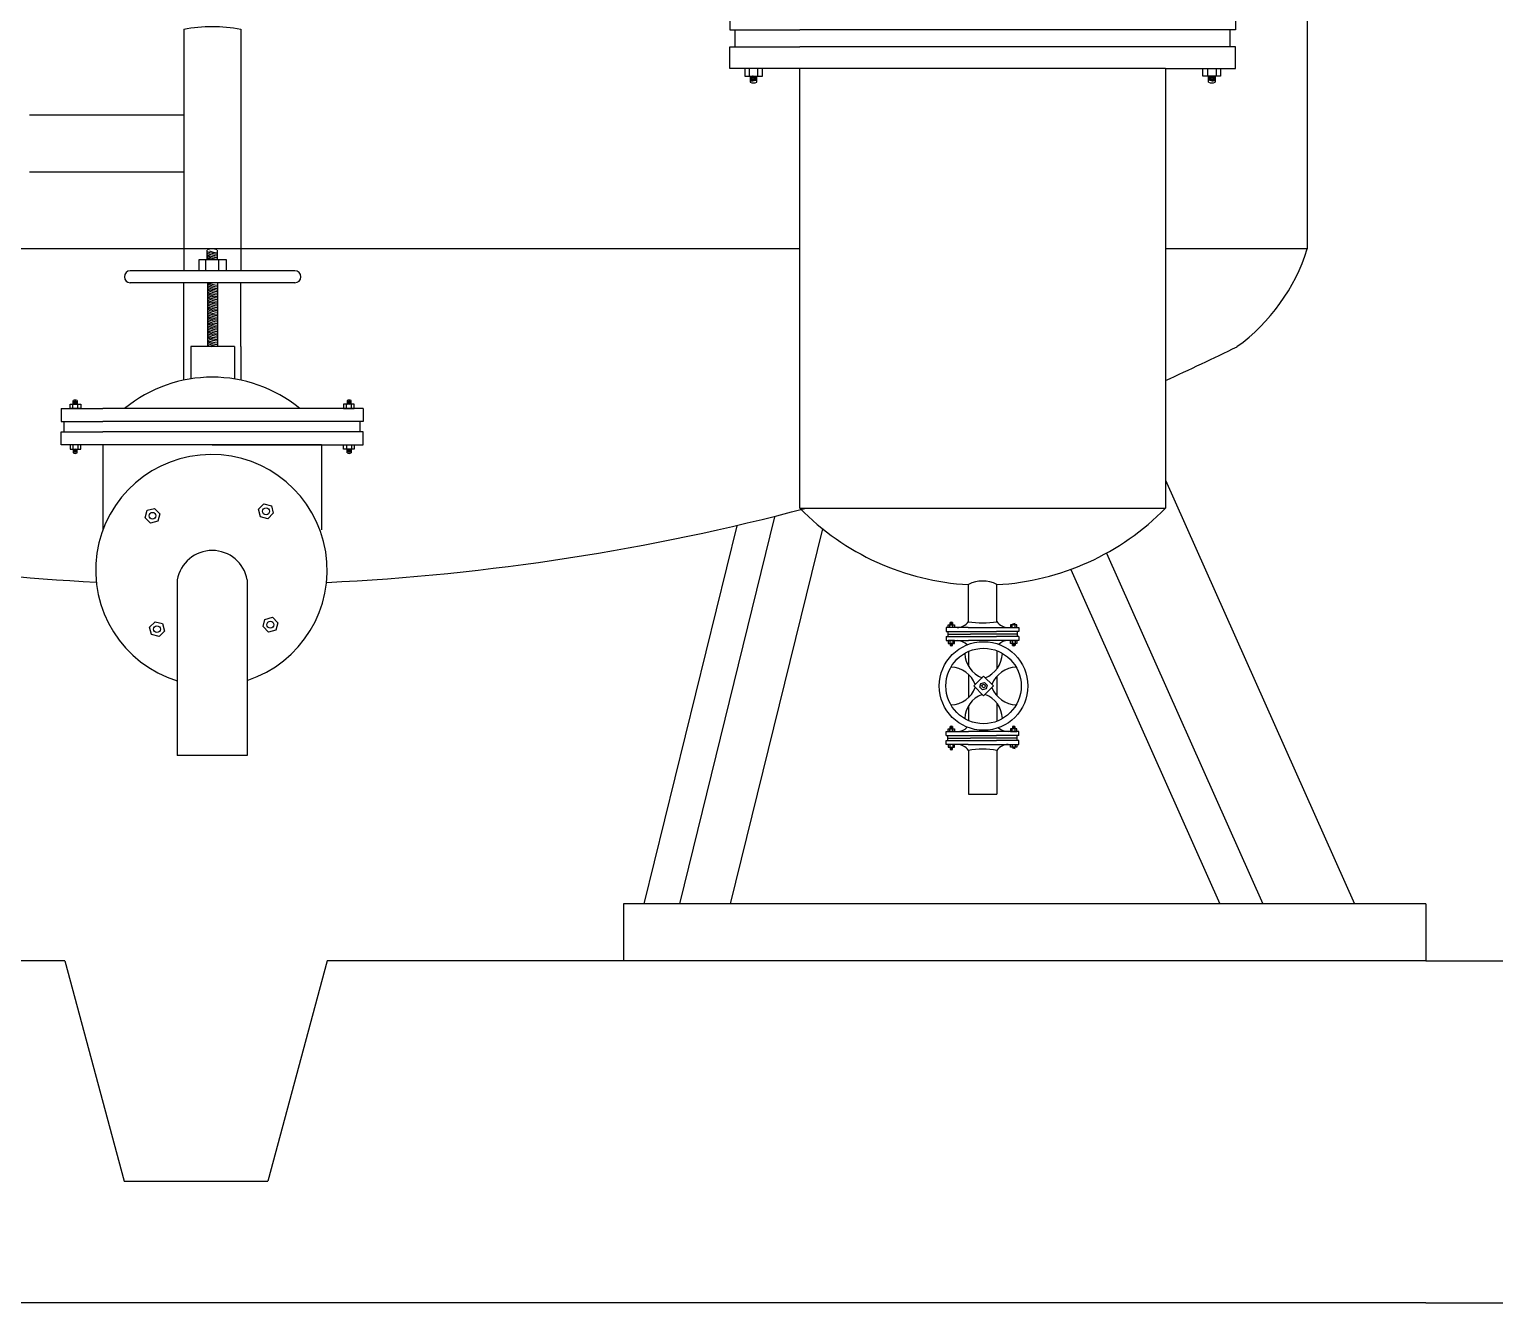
# Model space of a CAD drawing. Extents: x -30 to 1202, y 231 to 898.
# Drawn here: x 1166.12 to 1167.406, y 633.077 to 634.195 of the extents above; entities that cross this region are included whole.
import ezdxf

# ---------------------------------------------------------------- set-up
doc = ezdxf.new("R2010")
doc.units = 0
doc.header["$LTSCALE"] = 0.04
for name, color, linetype in [('0.1', 1, 'CONTINUOUS'), ('0.2', 2, 'CONTINUOUS'), ('0.3', 3, 'CONTINUOUS')]:
    doc.layers.add(name, color=color, linetype=linetype)

msp = doc.modelspace()

# ---------------------------------------------------------------- linework, layer by layer
at = {"layer": '0.1'}
for p, q in [((1166.7475, 634.1604), (1166.7475, 634.1538)), ((1166.7631, 634.1604), (1166.7475, 634.1604)), ((1166.7475, 634.1538), (1166.7631, 634.1538)), ((1166.7514, 634.1604), (1166.7514, 634.1538)), ((1166.7522, 634.1538), (1166.7522, 634.1484)), ((1166.758, 634.1484), (1166.758, 634.1538)), ((1166.7588, 634.1604), (1166.7588, 634.1538)), ((1166.7631, 634.1538), (1166.7631, 634.1604)), ((1167.1494, 634.1538), (1167.1494, 634.1604)), ((1167.1494, 634.1604), (1167.165, 634.1604)), ((1167.165, 634.1538), (1167.1494, 634.1538)), ((1167.1537, 634.1604), (1167.1537, 634.1538)), ((1167.1546, 634.1484), (1167.1546, 634.1538)), ((1167.1604, 634.1538), (1167.1604, 634.1484)), ((1167.1612, 634.1604), (1167.1612, 634.1538)), ((1167.165, 634.1604), (1167.165, 634.1538)), ((1166.2757, 633.9928), (1166.2757, 634.0011)), ((1166.2846, 634.0011), (1166.2846, 633.9928)), ((1166.2686, 633.9828), (1166.2686, 633.9928)), ((1166.2686, 633.9928), (1166.2925, 633.9928)), ((1166.2745, 633.9828), (1166.2745, 633.9928)), ((1166.2859, 633.9828), (1166.2859, 633.9928)), ((1166.2925, 633.9928), (1166.2925, 633.9828)), ((1166.3528, 633.9828), (1166.2083, 633.9828)), ((1166.3528, 633.9724), (1166.2083, 633.9724)), ((1166.2925, 633.9828), (1166.2686, 633.9828)), ((1166.1582, 633.8658), (1166.1582, 633.869)), ((1166.1617, 633.869), (1166.1617, 633.8658)), ((1166.3986, 633.869), (1166.3986, 633.8658)), ((1166.4021, 633.8658), (1166.4021, 633.869)), ((1166.1555, 633.8619), (1166.1555, 633.8658)), ((1166.1555, 633.8658), (1166.1648, 633.8658)), ((1166.1648, 633.8619), (1166.1555, 633.8619)), ((1166.1578, 633.8619), (1166.1578, 633.8658)), ((1166.1622, 633.8619), (1166.1622, 633.8658)), ((1166.1648, 633.8658), (1166.1648, 633.8619)), ((1166.4048, 633.8658), (1166.3955, 633.8658)), ((1166.3955, 633.8658), (1166.3955, 633.8619)), ((1166.3955, 633.8619), (1166.4048, 633.8619)), ((1166.3981, 633.8619), (1166.3981, 633.8658)), ((1166.4025, 633.8619), (1166.4025, 633.8658)), ((1166.4048, 633.8619), (1166.4048, 633.8658)), ((1166.1555, 633.8302), (1166.1555, 633.8263)), ((1166.1648, 633.8302), (1166.1555, 633.8302)), ((1166.1578, 633.8302), (1166.1578, 633.8263)), ((1166.1622, 633.8302), (1166.1622, 633.8263)), ((1166.1648, 633.8263), (1166.1648, 633.8302)), ((1166.3955, 633.8263), (1166.3955, 633.8302)), ((1166.3955, 633.8302), (1166.4048, 633.8302)), ((1166.3981, 633.8302), (1166.3981, 633.8263)), ((1166.4025, 633.8302), (1166.4025, 633.8263)), ((1166.4048, 633.8302), (1166.4048, 633.8263)), ((1166.1555, 633.8263), (1166.1648, 633.8263)), ((1166.1582, 633.8263), (1166.1582, 633.823)), ((1166.1617, 633.823), (1166.1617, 633.8263)), ((1166.4048, 633.8263), (1166.3955, 633.8263)), ((1166.3986, 633.823), (1166.3986, 633.8263)), ((1166.4021, 633.8263), (1166.4021, 633.823)), ((1166.9437, 633.6699), (1166.9242, 633.6699)), ((1166.9242, 633.6699), (1166.9242, 633.6663)), ((1166.9242, 633.6663), (1166.9684, 633.6663)), ((1166.9257, 633.6663), (1166.9257, 633.6619)), ((1166.9257, 633.6641), (1166.9457, 633.6641)), ((1166.926, 633.6699), (1166.926, 633.6723)), ((1166.926, 633.6723), (1166.9317, 633.6723)), ((1166.9317, 633.6699), (1166.926, 633.6699)), ((1166.9274, 633.6699), (1166.9274, 633.6723)), ((1166.9277, 633.6723), (1166.9277, 633.6743)), ((1166.9298, 633.6743), (1166.9298, 633.6723)), ((1166.9302, 633.6699), (1166.9302, 633.6723)), ((1166.9317, 633.6723), (1166.9317, 633.6699)), ((1166.9437, 633.6699), (1166.9882, 633.6699)), ((1166.9866, 633.6641), (1166.9457, 633.6641)), ((1166.9882, 633.6663), (1166.9684, 633.6663)), ((1166.9864, 633.6723), (1166.9806, 633.6723)), ((1166.9806, 633.6723), (1166.9806, 633.6699)), ((1166.9806, 633.6699), (1166.9864, 633.6699)), ((1166.9822, 633.6699), (1166.9822, 633.6723)), ((1166.9849, 633.6699), (1166.9849, 633.6723)), ((1166.9864, 633.6699), (1166.9864, 633.6723)), ((1166.9866, 633.6663), (1166.9866, 633.6619)), ((1166.9882, 633.6699), (1166.9882, 633.6663)), ((1166.9242, 633.6619), (1166.9686, 633.6619)), ((1166.9242, 633.6619), (1166.9242, 633.6583)), ((1166.9242, 633.6583), (1166.9438, 633.6583)), ((1166.926, 633.6583), (1166.926, 633.6559)), ((1166.9317, 633.6583), (1166.926, 633.6583)), ((1166.926, 633.6559), (1166.9317, 633.6559)), ((1166.9274, 633.6583), (1166.9274, 633.6559)), ((1166.9277, 633.6559), (1166.9277, 633.6539)), ((1166.9298, 633.6539), (1166.9298, 633.6559)), ((1166.9302, 633.6583), (1166.9302, 633.6559)), ((1166.9317, 633.6559), (1166.9317, 633.6583)), ((1166.9882, 633.6583), (1166.9438, 633.6583)), ((1166.9882, 633.6619), (1166.9686, 633.6619)), ((1166.9806, 633.6559), (1166.9806, 633.6583)), ((1166.9806, 633.6583), (1166.9864, 633.6583)), ((1166.9864, 633.6559), (1166.9806, 633.6559)), ((1166.9822, 633.6583), (1166.9822, 633.6559)), ((1166.9825, 633.6539), (1166.9825, 633.6559)), ((1166.9847, 633.6559), (1166.9847, 633.6539)), ((1166.9849, 633.6583), (1166.9849, 633.6559)), ((1166.9864, 633.6583), (1166.9864, 633.6559)), ((1166.9882, 633.6619), (1166.9882, 633.6583)), ((1166.9438, 633.6487), (1166.9438, 633.6361)), ((1166.9438, 633.6487), (1166.9438, 633.6361)), ((1166.9688, 633.6494), (1166.9688, 633.6335)), ((1166.9688, 633.6494), (1166.9688, 633.6335)), ((1166.9438, 633.6287), (1166.9438, 633.6082)), ((1166.9438, 633.6287), (1166.9438, 633.6082)), ((1166.9571, 633.6271), (1166.9485, 633.6185)), ((1166.9657, 633.6185), (1166.9571, 633.6271)), ((1166.9688, 633.627), (1166.9688, 633.61)), ((1166.9688, 633.627), (1166.9688, 633.61)), ((1166.9688, 633.6245), (1166.9688, 633.6125)), ((1166.9485, 633.6185), (1166.9571, 633.6099)), ((1166.9571, 633.6099), (1166.9657, 633.6185)), ((1166.9438, 633.6009), (1166.9438, 633.5882)), ((1166.9438, 633.6009), (1166.9438, 633.5882)), ((1166.9688, 633.6035), (1166.9688, 633.5875)), ((1166.9688, 633.6035), (1166.9688, 633.5875)), ((1166.9242, 633.5751), (1166.9242, 633.5786)), ((1166.9242, 633.5786), (1166.9438, 633.5786)), ((1166.9242, 633.5751), (1166.9686, 633.5751)), ((1166.9257, 633.5706), (1166.9257, 633.5751)), ((1166.9257, 633.5728), (1166.9457, 633.5728)), ((1166.926, 633.5786), (1166.926, 633.581)), ((1166.926, 633.581), (1166.9317, 633.581)), ((1166.9317, 633.5786), (1166.926, 633.5786)), ((1166.9274, 633.5786), (1166.9274, 633.581)), ((1166.9277, 633.581), (1166.9277, 633.583)), ((1166.9298, 633.583), (1166.9298, 633.581)), ((1166.9302, 633.5786), (1166.9302, 633.581)), ((1166.9317, 633.581), (1166.9317, 633.5786)), ((1166.9882, 633.5786), (1166.9438, 633.5786)), ((1166.9866, 633.5728), (1166.9457, 633.5728)), ((1166.9882, 633.5751), (1166.9686, 633.5751)), ((1166.9864, 633.581), (1166.9806, 633.581)), ((1166.9806, 633.581), (1166.9806, 633.5786)), ((1166.9806, 633.5786), (1166.9864, 633.5786)), ((1166.9822, 633.5786), (1166.9822, 633.581)), ((1166.9825, 633.583), (1166.9825, 633.581)), ((1166.9847, 633.581), (1166.9847, 633.583)), ((1166.9849, 633.5786), (1166.9849, 633.581)), ((1166.9864, 633.5786), (1166.9864, 633.581)), ((1166.9866, 633.5706), (1166.9866, 633.5751)), ((1166.9882, 633.5751), (1166.9882, 633.5786)), ((1166.9242, 633.5671), (1166.9242, 633.5706)), ((1166.9242, 633.5706), (1166.9684, 633.5706)), ((1166.9437, 633.5671), (1166.9242, 633.5671)), ((1166.926, 633.5671), (1166.926, 633.5647)), ((1166.9317, 633.5671), (1166.926, 633.5671)), ((1166.926, 633.5647), (1166.9317, 633.5647)), ((1166.9274, 633.5671), (1166.9274, 633.5647)), ((1166.9277, 633.5647), (1166.9277, 633.5627)), ((1166.9298, 633.5627), (1166.9298, 633.5647)), ((1166.9302, 633.5671), (1166.9302, 633.5647)), ((1166.9317, 633.5647), (1166.9317, 633.5671)), ((1166.9437, 633.5671), (1166.9882, 633.5671)), ((1166.9882, 633.5706), (1166.9684, 633.5706)), ((1166.9806, 633.5647), (1166.9806, 633.5671)), ((1166.9806, 633.5671), (1166.9864, 633.5671)), ((1166.9864, 633.5647), (1166.9806, 633.5647)), ((1166.9822, 633.5671), (1166.9822, 633.5647)), ((1166.9849, 633.5671), (1166.9849, 633.5647)), ((1166.9864, 633.5671), (1166.9864, 633.5647)), ((1166.9882, 633.5671), (1166.9882, 633.5706))]:
    msp.add_line(p, q, dxfattribs=at)
msp.add_lwpolyline([(1166.9595, 633.6161), (1166.9563, 633.6152), (1166.9539, 633.6176), (1166.9548, 633.6208), (1166.958, 633.6217), (1166.9604, 633.6193)], close=True, dxfattribs=at)
for radius in [0.0389, 0.0331, 0.00149]:
    msp.add_circle((1166.9571, 633.6185), radius, dxfattribs=at)
for centre, radius, start, end in [((1166.7595, 634.1376), 0.0168, 105.7165, 115.8817), ((1166.7595, 634.1368), 0.0168, 95.2104, 115.8817), ((1166.7595, 634.136), 0.0168, 95.2104, 115.8817), ((1166.7595, 634.135), 0.0168, 95.2104, 115.8817), ((1167.153, 634.1368), 0.0168, 64.1183, 84.7896), ((1167.153, 634.136), 0.0168, 64.1183, 84.7896), ((1167.153, 634.135), 0.0168, 64.1183, 84.7896), ((1167.153, 634.1376), 0.0168, 64.1183, 74.2835), ((1166.7595, 634.1341), 0.0168, 95.2104, 115.8817), ((1166.7551, 634.1546), 0.0069, 245.0757, 294.9243), ((1166.7595, 634.1333), 0.0168, 95.2104, 110.9577), ((1167.153, 634.1341), 0.0168, 64.1183, 84.7896), ((1167.153, 634.1333), 0.0168, 69.0423, 84.7896), ((1167.1575, 634.1546), 0.0069, 245.0757, 294.9243), ((1166.2802, 633.9916), 0.0106, 65.0757, 114.9243), ((1166.2869, 634.023), 0.0257, 244.1183, 264.7896), ((1166.2869, 634.0216), 0.0257, 244.1183, 264.7896), ((1166.2869, 634.0201), 0.0257, 244.1183, 264.7896), ((1166.2869, 634.0243), 0.0257, 249.0423, 264.7896), ((1166.2869, 634.0188), 0.0257, 244.1183, 264.7896), ((1166.2869, 634.0176), 0.0257, 244.1183, 254.2835), ((1166.2083, 633.9776), 0.00523, 90, 270), ((1166.2871, 633.9958), 0.0257, 244.1183, 264.7896), ((1166.2871, 633.9945), 0.0257, 244.1183, 264.7896), ((1166.3528, 633.9776), 0.00523, 270, 90), ((1166.2871, 633.993), 0.0257, 244.1183, 264.7896), ((1166.2871, 633.9916), 0.0257, 244.1183, 264.7896), ((1166.2871, 633.9833), 0.0257, 244.1183, 264.7896), ((1166.2871, 633.9819), 0.0257, 244.1183, 264.7896), ((1166.2871, 633.9903), 0.0257, 244.1183, 264.7896), ((1166.2871, 633.9889), 0.0257, 244.1183, 264.7896), ((1166.2871, 633.9874), 0.0257, 244.1183, 264.7896), ((1166.2871, 633.986), 0.0257, 244.1183, 264.7896), ((1166.2872, 633.9847), 0.0257, 244.1183, 264.7896), ((1166.2871, 633.9804), 0.0257, 244.1183, 264.7896), ((1166.2871, 633.9791), 0.0257, 244.1183, 264.7896), ((1166.2871, 633.9705), 0.0257, 244.1183, 264.7896), ((1166.2871, 633.9692), 0.0257, 244.1183, 264.7896), ((1166.2871, 633.9777), 0.0257, 244.1183, 264.7896), ((1166.2871, 633.9763), 0.0257, 244.1183, 264.7896), ((1166.2871, 633.9748), 0.0257, 244.1183, 264.7896), ((1166.2871, 633.9735), 0.0257, 244.1183, 264.7896), ((1166.2872, 633.9722), 0.0257, 244.1183, 264.7896), ((1166.2871, 633.9677), 0.0257, 244.1183, 264.7896), ((1166.2871, 633.9663), 0.0257, 244.1183, 264.7896), ((1166.2871, 633.958), 0.0257, 244.1183, 264.7896), ((1166.2871, 633.9566), 0.0257, 244.1183, 264.7896), ((1166.2871, 633.965), 0.0257, 244.1183, 264.7896), ((1166.2871, 633.9636), 0.0257, 244.1183, 264.7896), ((1166.2871, 633.9621), 0.0257, 244.1183, 264.7896), ((1166.2871, 633.9607), 0.0257, 244.1183, 264.7896), ((1166.2872, 633.9594), 0.0257, 244.1183, 264.7896), ((1166.2871, 633.9551), 0.0257, 244.1183, 264.7896), ((1166.2871, 633.9537), 0.0257, 244.1183, 264.7896), ((1166.2871, 633.9452), 0.0257, 244.1183, 264.7896), ((1166.2871, 633.9439), 0.0257, 244.1183, 264.7896), ((1166.2871, 633.9524), 0.0257, 244.1183, 264.7896), ((1166.2871, 633.951), 0.0257, 244.1183, 264.7896), ((1166.2871, 633.9495), 0.0257, 244.1183, 264.7896), ((1166.2871, 633.9482), 0.0257, 244.1183, 264.7896), ((1166.2872, 633.9469), 0.0257, 244.1183, 264.7896), ((1166.2871, 633.9424), 0.0257, 244.1183, 264.7896), ((1166.2871, 633.941), 0.0257, 244.1183, 252.2902), ((1166.16, 633.8653), 0.00412, 65.0757, 114.9243), ((1166.1626, 633.8776), 0.01, 244.1183, 264.7896), ((1166.1626, 633.8781), 0.01, 249.0423, 264.7896), ((1166.4003, 633.8653), 0.00412, 65.0757, 114.9243), ((1166.3977, 633.8781), 0.01, 275.2104, 290.9577), ((1166.3977, 633.8776), 0.01, 275.2104, 295.8817), ((1166.1626, 633.877), 0.01, 244.1183, 264.7896), ((1166.1626, 633.8764), 0.01, 244.1183, 264.7896), ((1166.1626, 633.8759), 0.01, 244.1183, 264.7896), ((1166.1626, 633.8754), 0.01, 244.1183, 254.2835), ((1166.3977, 633.877), 0.01, 275.2104, 295.8817), ((1166.3977, 633.8764), 0.01, 275.2104, 295.8817), ((1166.3977, 633.8759), 0.01, 275.2104, 295.8817), ((1166.3977, 633.8754), 0.01, 285.7165, 295.8817), ((1166.1626, 633.8166), 0.01, 105.7165, 115.8817), ((1166.1626, 633.8161), 0.01, 95.2104, 115.8817), ((1166.1626, 633.8156), 0.01, 95.2104, 115.8817), ((1166.1626, 633.815), 0.01, 95.2104, 115.8817), ((1166.1626, 633.8145), 0.01, 95.2104, 115.8817), ((1166.16, 633.8268), 0.00412, 245.0757, 294.9243), ((1166.1626, 633.814), 0.01, 95.2104, 110.9577), ((1166.3977, 633.8161), 0.01, 64.1183, 84.7896), ((1166.3977, 633.8156), 0.01, 64.1183, 84.7896), ((1166.3977, 633.815), 0.01, 64.1183, 84.7896), ((1166.3977, 633.8145), 0.01, 64.1183, 84.7896), ((1166.3977, 633.814), 0.01, 69.0423, 84.7896), ((1166.4003, 633.8268), 0.00412, 245.0757, 294.9243), ((1166.3977, 633.8166), 0.01, 64.1183, 74.2835), ((1166.9288, 633.672), 0.00254, 65.0757, 114.9243), ((1166.9304, 633.6795), 0.00618, 244.1183, 264.7896), ((1166.9304, 633.6792), 0.00618, 244.1183, 264.7896), ((1166.9304, 633.6788), 0.00618, 244.1183, 264.7896), ((1166.9304, 633.6785), 0.00618, 244.1183, 264.7896), ((1166.9304, 633.6782), 0.00618, 244.1183, 254.2835), ((1166.9304, 633.6798), 0.00618, 249.0423, 264.7896), ((1166.9341, 633.6817), 0.0118, 269.5729, 325.4357), ((1166.9563, 633.7431), 0.0693, 259.6038, 280.3962), ((1166.9785, 633.6817), 0.0118, 214.5643, 270.4271), ((1166.982, 633.6792), 0.00618, 275.2104, 295.8817), ((1166.982, 633.6788), 0.00618, 275.2104, 295.8817), ((1166.982, 633.6785), 0.00618, 275.2104, 295.8817), ((1166.982, 633.6782), 0.00618, 285.7165, 295.8817), ((1166.9304, 633.65), 0.00618, 105.7165, 115.8817), ((1166.9304, 633.6497), 0.00618, 95.2104, 115.8817), ((1166.9304, 633.6493), 0.00618, 95.2104, 115.8817), ((1166.9304, 633.649), 0.00618, 95.2104, 115.8817), ((1166.9304, 633.6487), 0.00618, 95.2104, 115.8817), ((1166.9288, 633.6562), 0.00254, 245.0757, 294.9243), ((1166.9304, 633.6483), 0.00618, 95.2104, 110.9577), ((1166.9341, 633.6465), 0.0118, 43.0325, 90.4271), ((1166.9785, 633.6465), 0.0118, 89.5729, 133.6928), ((1166.982, 633.6497), 0.00618, 64.1183, 84.7896), ((1166.982, 633.6493), 0.00618, 64.1183, 84.7896), ((1166.982, 633.649), 0.00618, 64.1183, 84.7896), ((1166.982, 633.6487), 0.00618, 64.1183, 84.7896), ((1166.982, 633.6483), 0.00618, 69.0423, 84.7896), ((1166.9836, 633.6562), 0.00254, 245.0757, 294.9243), ((1166.982, 633.65), 0.00618, 64.1183, 74.2835), ((1166.9645, 633.6481), 0.024, 182.4997, 248.7193), ((1166.9497, 633.6481), 0.024, 291.2807, 357.5003), ((1166.9275, 633.6111), 0.024, 21.2807, 87.5003), ((1166.9868, 633.6111), 0.024, 92.4997, 158.7193), ((1166.9275, 633.6259), 0.024, 272.4997, 338.7193), ((1166.9645, 633.5888), 0.024, 111.2807, 177.5003), ((1166.9497, 633.5888), 0.024, 2.4997, 68.7193), ((1166.9868, 633.6259), 0.024, 201.2807, 267.5003), ((1166.9288, 633.5807), 0.00254, 65.0757, 114.9243), ((1166.9304, 633.5883), 0.00618, 244.1183, 264.7896), ((1166.9304, 633.588), 0.00618, 244.1183, 264.7896), ((1166.9304, 633.5876), 0.00618, 244.1183, 264.7896), ((1166.9304, 633.5873), 0.00618, 244.1183, 264.7896), ((1166.9304, 633.587), 0.00618, 244.1183, 254.2835), ((1166.9304, 633.5886), 0.00618, 249.0423, 264.7896), ((1166.9341, 633.5904), 0.0118, 269.5729, 316.9675), ((1166.9785, 633.5904), 0.0118, 226.3072, 270.4271), ((1166.9836, 633.5807), 0.00254, 65.0757, 114.9243), ((1166.982, 633.5886), 0.00618, 275.2104, 290.9577), ((1166.982, 633.5883), 0.00618, 275.2104, 295.8817), ((1166.982, 633.588), 0.00618, 275.2104, 295.8817), ((1166.982, 633.5876), 0.00618, 275.2104, 295.8817), ((1166.982, 633.5873), 0.00618, 275.2104, 295.8817), ((1166.982, 633.587), 0.00618, 285.7165, 295.8817), ((1166.9304, 633.5587), 0.00618, 105.7165, 115.8817), ((1166.9304, 633.5584), 0.00618, 95.2104, 115.8817), ((1166.9304, 633.5581), 0.00618, 95.2104, 115.8817), ((1166.9304, 633.5577), 0.00618, 95.2104, 115.8817), ((1166.9304, 633.5574), 0.00618, 95.2104, 115.8817), ((1166.9288, 633.565), 0.00254, 245.0757, 294.9243), ((1166.9304, 633.5571), 0.00618, 95.2104, 110.9577), ((1166.9341, 633.5553), 0.0118, 34.5643, 90.4271), ((1166.9563, 633.4938), 0.0693, 79.6038, 100.3962), ((1166.9785, 633.5553), 0.0118, 89.5729, 145.4357), ((1166.982, 633.5584), 0.00618, 64.1183, 84.7896), ((1166.982, 633.5581), 0.00618, 64.1183, 84.7896), ((1166.982, 633.5577), 0.00618, 64.1183, 84.7896), ((1166.982, 633.5587), 0.00618, 64.1183, 74.2835)]:
    msp.add_arc(centre, radius, start, end, dxfattribs=at)
at = {"layer": '0.2'}
for p, q in [((1167.2412, 634.395), (1167.2412, 634.0021)), ((1166.7345, 634.2134), (1166.7345, 634.1944)), ((1167.1781, 634.2134), (1167.1781, 634.1944)), ((1166.7345, 634.1944), (1166.7958, 634.1944)), ((1166.7391, 634.1794), (1166.7391, 634.1944)), ((1167.1781, 634.1944), (1166.7958, 634.1944)), ((1167.1735, 634.1794), (1167.1735, 634.1944)), ((1166.7345, 634.1604), (1166.7345, 634.1794)), ((1166.7345, 634.1794), (1166.7958, 634.1794)), ((1167.1781, 634.1794), (1166.7958, 634.1794)), ((1167.1781, 634.1604), (1167.1781, 634.1794)), ((1166.7958, 634.1604), (1166.7345, 634.1604)), ((1167.1168, 634.1604), (1166.7958, 634.1604)), ((1167.1168, 634.1604), (1167.1781, 634.1604)), ((1166.2552, 634.0021), (1165.6193, 634.0021)), ((1166.3052, 634.0021), (1166.2552, 634.0021)), ((1166.796, 634.0021), (1166.3052, 634.0021)), ((1167.1196, 634.0021), (1167.1168, 634.0021)), ((1167.2412, 634.0021), (1167.1196, 634.0021)), ((1166.276, 633.9724), (1166.276, 633.9165)), ((1166.2849, 633.9724), (1166.2849, 633.9165)), ((1166.2997, 633.9165), (1166.2614, 633.9165)), ((1166.2614, 633.9165), (1166.2614, 633.888)), ((1166.2997, 633.9165), (1166.2997, 633.888)), ((1166.1477, 633.8619), (1166.1477, 633.8505)), ((1166.1477, 633.8619), (1166.1843, 633.8619)), ((1166.4126, 633.8619), (1166.1843, 633.8619)), ((1166.4126, 633.8619), (1166.4126, 633.8505)), ((1166.1477, 633.8505), (1166.1843, 633.8505)), ((1166.1504, 633.8416), (1166.1504, 633.8505)), ((1166.4126, 633.8505), (1166.1843, 633.8505)), ((1166.4099, 633.8416), (1166.4099, 633.8505)), ((1166.1477, 633.8302), (1166.1477, 633.8416)), ((1166.1477, 633.8416), (1166.1843, 633.8416)), ((1166.1843, 633.8302), (1166.1477, 633.8302)), ((1166.4126, 633.8416), (1166.1843, 633.8416)), ((1166.2802, 633.8302), (1166.1843, 633.8302)), ((1166.376, 633.8302), (1166.1843, 633.8302)), ((1166.2802, 633.8302), (1166.376, 633.8302)), ((1166.376, 633.8302), (1166.4126, 633.8302)), ((1166.4126, 633.8302), (1166.4126, 633.8416)), ((1167.1168, 633.7991), (1167.2826, 633.4272)), ((1166.6906, 633.4272), (1166.774, 633.7669)), ((1166.6594, 633.4272), (1166.741, 633.759)), ((1166.7351, 633.4272), (1166.816, 633.7563)), ((1167.065, 633.7352), (1167.2023, 633.4272)), ((1167.0336, 633.7208), (1167.1645, 633.4272)), ((1167.3453, 633.4272), (1166.6412, 633.4272)), ((1166.6412, 633.4272), (1166.6412, 633.3773)), ((1167.3453, 633.4272), (1167.3453, 633.3773)), ((1166.1507, 633.3773), (1165.5897, 633.3773)), ((1166.1507, 633.3773), (1166.203, 633.1839)), ((1166.3812, 633.3773), (1166.329, 633.1839)), ((1167.3453, 633.3773), (1166.3812, 633.3773)), ((1167.3453, 633.3773), (1168.3544, 633.3773)), ((1166.203, 633.1839), (1166.329, 633.1839)), ((1166.1507, 633.0773), (1165.3592, 633.0773)), ((1167.3453, 633.0773), (1166.1507, 633.0773)), ((1167.3453, 633.0773), (1168.3544, 633.0773))]:
    msp.add_line(p, q, dxfattribs=at)
for points in [[(1166.3226, 633.7671), (1166.3209, 633.7736), (1166.3256, 633.7783), (1166.3321, 633.7766), (1166.3338, 633.7701), (1166.3291, 633.7653)], [(1166.2326, 633.7632), (1166.2261, 633.7615), (1166.2214, 633.7662), (1166.2231, 633.7727), (1166.2296, 633.7744), (1166.2343, 633.7697)], [(1166.3265, 633.677), (1166.333, 633.6788), (1166.3377, 633.674), (1166.336, 633.6675), (1166.3295, 633.6658), (1166.3248, 633.6706)], [(1166.2365, 633.6732), (1166.2382, 633.6667), (1166.2335, 633.6619), (1166.227, 633.6637), (1166.2252, 633.6702), (1166.23, 633.6749)]]:
    msp.add_lwpolyline(points, close=True, dxfattribs=at)
for centre in [(1166.2278, 633.7679), (1166.3274, 633.7718), (1166.2317, 633.6684), (1166.3312, 633.6723)]:
    msp.add_circle(centre, 0.00298, dxfattribs=at)
for centre, radius, start, end in [((1166.2802, 634.0585), 0.1385, 79.6038, 100.3962), ((1167.0806, 634.0525), 0.1683, 305.9713, 342.5775), ((1166.2824, 635.7346), 2.0276, 294.301, 296.2608), ((1166.2824, 635.7346), 2.0276, 246.0497, 267.0609), ((1166.2824, 635.7346), 2.0276, 272.7769, 284.8333)]:
    msp.add_arc(centre, radius, start, end, dxfattribs=at)
at = {"layer": '0.3'}
for p, q in [((1166.2552, 634.1948), (1166.2552, 633.9828)), ((1166.3052, 634.1948), (1166.3052, 633.9828)), ((1166.7958, 633.7746), (1166.7958, 634.1604)), ((1167.1168, 634.1604), (1167.1168, 633.7746)), ((1166.2552, 634.1195), (1166.1197, 634.1195)), ((1166.2552, 634.0695), (1166.1197, 634.0695)), ((1166.2552, 633.8868), (1166.2552, 633.9724)), ((1166.3052, 633.9165), (1166.3052, 633.9724)), ((1166.3052, 633.9165), (1166.3052, 633.8868)), ((1166.1843, 633.8302), (1166.1843, 633.7556)), ((1166.376, 633.8302), (1166.376, 633.7556)), ((1166.7958, 633.7746), (1167.1168, 633.7746)), ((1166.2494, 633.7117), (1166.2494, 633.5576)), ((1166.3109, 633.7117), (1166.3109, 633.5576)), ((1166.9438, 633.675), (1166.9438, 633.7077)), ((1166.9688, 633.675), (1166.9688, 633.7077)), ((1166.9438, 633.562), (1166.9438, 633.5237)), ((1166.9688, 633.562), (1166.9688, 633.5237)), ((1166.3109, 633.5576), (1166.2494, 633.5576)), ((1166.9438, 633.5237), (1166.9688, 633.5237))]:
    msp.add_line(p, q, dxfattribs=at)
for centre, radius, start, end in [((1166.2802, 633.7685), 0.121, 50.5352, 129.4648), ((1166.2795, 633.7201), 0.1016, 287.954, 252.7787), ((1166.9563, 633.9316), 0.2245, 224.3693, 266.8089), ((1166.9563, 633.9316), 0.2245, 273.1911, 315.6307), ((1166.2802, 633.7062), 0.0312, 10.1169, 169.8831), ((1166.9563, 633.683), 0.0276, 63.119, 116.881)]:
    msp.add_arc(centre, radius, start, end, dxfattribs=at)

doc.saveas('drawing.dxf')
